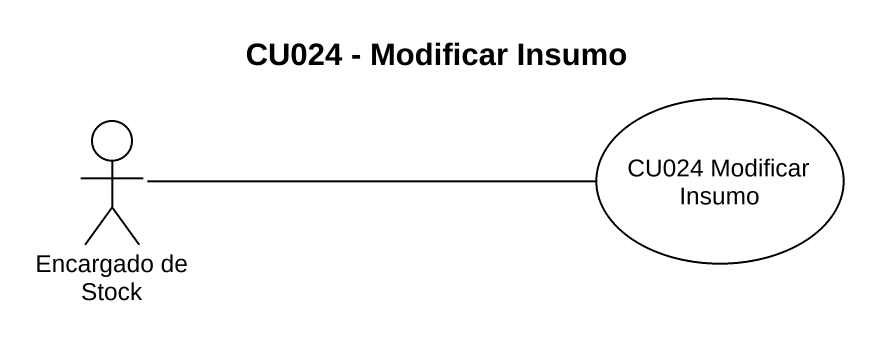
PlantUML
@startuml
title CU024 - Modificar Insumo
actor "Encargado de Stock" as Encargado_de_Stock
usecase "CU024 Modificar Insumo" as CU024_Modificar_Insumo
Encargado_de_Stock -right- CU024_Modificar_Insumo
@enduml
